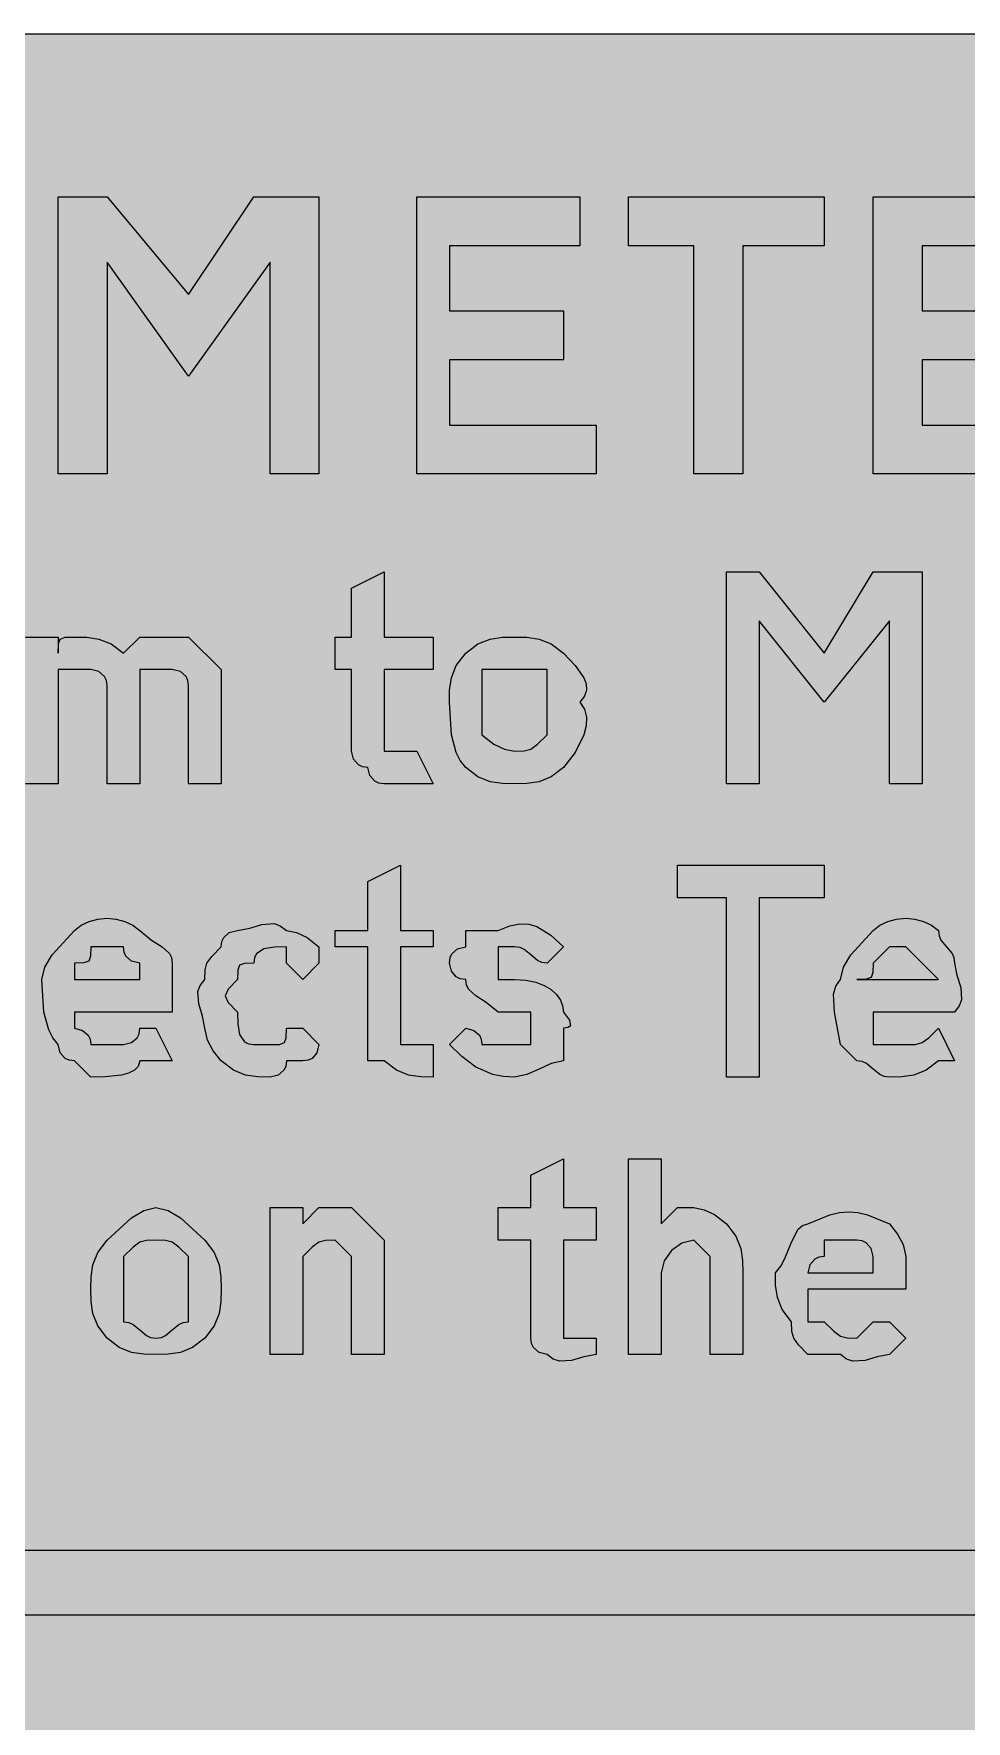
# Model space of a CAD drawing. Header units: metres. Extents: x 10 to 558, y 11 to 259.
# Drawn here: x 284 to 352.6, y 135.2 to 259.4 of the extents above; entities that cross this region are included whole.
import ezdxf

# ---------------------------------------------------------------- set-up
doc = ezdxf.new("R2010")
doc.units = ezdxf.units.M
doc.layers.add('FILL_FIREBRICK_C36B00', color=7, linetype='Continuous', true_color=0xc36b00)
doc.layers.add('FILL_WHITE_FFFFFF', color=7, linetype='Continuous', true_color=0xffffff)

msp = doc.modelspace()

# ---------------------------------------------------------------- hatches: boundary and pattern name
at = {"layer": 'FILL_FIREBRICK_C36B00', "true_color": 0xc36b00}
h = msp.add_hatch(color=7, dxfattribs=at)
h.dxf.hatch_style = 1
h.paths.add_polyline_path([(551.8, 259.39), (552.54, 259.23), (553.8, 258.69), (554.83, 257.92), (555.75, 257.04), (556.54, 256.54), (557.14, 255.95), (557.56, 255.31), (557.85, 254.64), (558.11, 253.33), (558.15, 252.24), (558.15, 18.24), (558.15, 15.84), (555.75, 13.44), (554.83, 12.56), (553.8, 11.79), (552.54, 11.25), (551.8, 11.09), (550.95, 11.04), (16.95, 11.04), (16.05, 11.06), (15.15, 11.19), (14.25, 11.55), (13.35, 12.24), (12.6, 12.39), (11.83, 12.75), (10.95, 13.44), (10.55, 13.94), (10.26, 14.53), (9.9, 15.84), (9.75, 18.24), (9.75, 252.24), (9.75, 254.64), (9.94, 255.52), (10.35, 256.29), (10.95, 257.04), (11.83, 257.75), (12.6, 258.24), (13.14, 258.73), (13.3, 259.04), (13.35, 259.44), (16.95, 259.44), (550.95, 259.44), (551.8, 259.39)])
at = {"layer": 'FILL_WHITE_FFFFFF', "true_color": 0xffffff}
h = msp.add_hatch(color=7, dxfattribs=at)
h.dxf.hatch_style = 1
h.paths.add_polyline_path([(285.75, 247.44), (289.35, 247.44), (295.35, 240.24), (300.15, 247.44), (304.95, 247.44), (304.95, 227.04), (301.35, 227.04), (301.35, 242.64), (295.35, 234.24), (289.35, 242.64), (289.35, 227.04), (285.75, 227.04), (285.75, 247.44)])
h = msp.add_hatch(color=7, dxfattribs=at)
h.dxf.hatch_style = 1
h.paths.add_polyline_path([(312.15, 247.44), (324.15, 247.44), (324.15, 243.84), (314.55, 243.84), (314.55, 239.04), (322.95, 239.04), (322.95, 235.44), (314.55, 235.44), (314.55, 230.64), (325.35, 230.64), (325.35, 227.04), (312.15, 227.04), (312.15, 247.44)])
h = msp.add_hatch(color=7, dxfattribs=at)
h.dxf.hatch_style = 1
h.paths.add_polyline_path([(342.15, 243.84), (336.15, 243.84), (336.15, 227.04), (332.55, 227.04), (332.55, 243.84), (327.75, 243.84), (327.75, 247.44), (342.15, 247.44), (342.15, 243.84)])
h = msp.add_hatch(color=7, dxfattribs=at)
h.dxf.hatch_style = 1
h.paths.add_polyline_path([(345.75, 247.44), (357.75, 247.44), (357.75, 243.84), (349.35, 243.84), (349.35, 239.04), (357.75, 239.04), (357.75, 235.44), (349.35, 235.44), (349.35, 230.64), (358.95, 230.64), (358.95, 227.04), (345.75, 227.04), (345.75, 247.44)])
h = msp.add_hatch(color=7, dxfattribs=at)
h.dxf.hatch_style = 1
h.paths.add_polyline_path([(310.95, 206.64), (312.15, 206.64), (313.35, 204.24), (309.75, 204.24), (309.35, 204.29), (309.06, 204.43), (308.7, 204.84), (308.55, 205.44), (308.15, 205.49), (307.86, 205.63), (307.5, 206.04), (307.35, 206.64), (307.35, 212.64), (306.15, 212.64), (306.15, 215.04), (307.35, 215.04), (307.35, 218.64), (309.75, 219.84), (309.75, 215.04), (313.35, 215.04), (313.35, 212.64), (309.75, 212.64), (309.75, 206.64), (310.95, 206.64)])
h = msp.add_hatch(color=7, dxfattribs=at)
h.dxf.hatch_style = 1
h.paths.add_polyline_path([(334.95, 219.84), (337.35, 219.84), (342.15, 213.84), (345.75, 219.84), (349.35, 219.84), (349.35, 204.24), (346.95, 204.24), (346.95, 216.24), (342.15, 210.24), (337.35, 216.24), (337.35, 204.24), (334.95, 204.24), (334.95, 219.84)])
h = msp.add_hatch(color=7, dxfattribs=at)
h.dxf.hatch_style = 1
h.paths.add_polyline_path([(285.75, 213.84), (285.77, 214.53), (285.9, 214.89), (286.26, 215.02), (286.95, 215.04), (287.85, 215.02), (288.75, 214.89), (289.65, 214.53), (290.55, 213.84), (291.75, 215.04), (292.95, 215.04), (295.35, 215.04), (297.75, 212.64), (297.75, 211.44), (297.75, 204.24), (295.35, 204.24), (295.35, 211.44), (295.3, 211.84), (295.16, 212.13), (294.75, 212.49), (294.15, 212.64), (292.95, 212.64), (291.75, 212.64), (291.75, 211.44), (291.75, 204.24), (289.35, 204.24), (289.35, 211.44), (289.3, 211.84), (289.16, 212.13), (288.75, 212.49), (288.15, 212.64), (286.95, 212.64), (285.75, 212.64), (285.75, 211.44), (285.75, 204.24), (283.35, 204.24), (283.35, 215.04), (285.75, 215.04), (285.75, 213.84)])
h = msp.add_hatch(color=7, dxfattribs=at)
h.dxf.hatch_style = 1
h.paths.add_polyline_path([(314.7, 212.04), (315.06, 212.94), (315.75, 213.84), (316.65, 214.53), (317.55, 214.89), (318.45, 215.02), (319.35, 215.04), (320.25, 215.02), (321.15, 214.89), (322.05, 214.53), (322.95, 213.84), (323.81, 212.94), (324.45, 212.04), (324.61, 211.59), (324.64, 211.14), (324.49, 210.69), (324.15, 210.24), (324.49, 209.74), (324.64, 209.15), (324.61, 208.51), (324.45, 207.84), (323.81, 206.53), (322.95, 205.44), (322.05, 204.75), (321.15, 204.39), (320.25, 204.26), (319.35, 204.24), (318.45, 204.26), (317.55, 204.39), (316.65, 204.75), (315.75, 205.44), (315.35, 205.94), (315.06, 206.53), (314.7, 207.84), (314.55, 210.24), (314.57, 211.14), (314.7, 212.04)])
h.paths.add_polyline_path([(316.95, 210.24), (316.95, 207.84), (317.83, 207.15), (318.6, 206.79), (319.35, 206.64), (320.06, 206.66), (320.55, 206.79), (321.04, 207.15), (321.75, 207.84), (321.75, 210.24), (321.75, 212.64), (319.35, 212.64), (316.95, 212.64), (316.95, 210.24)], flags=16)
h = msp.add_hatch(color=7, dxfattribs=at)
h.dxf.hatch_style = 1
h.paths.add_polyline_path([(310.95, 185.04), (312.15, 185.04), (313.35, 185.04), (313.35, 182.64), (312.45, 182.66), (311.55, 182.79), (310.65, 183.15), (309.75, 183.84), (308.55, 183.84), (308.55, 185.04), (308.55, 192.24), (306.15, 192.24), (306.15, 193.44), (308.55, 193.44), (308.55, 197.04), (310.95, 198.24), (310.95, 193.44), (313.35, 193.44), (313.35, 192.24), (310.95, 192.24), (310.95, 186.24), (310.95, 185.04)])
h = msp.add_hatch(color=7, dxfattribs=at)
h.dxf.hatch_style = 1
h.paths.add_polyline_path([(342.15, 195.84), (337.35, 195.84), (337.35, 182.64), (334.95, 182.64), (334.95, 195.84), (331.35, 195.84), (331.35, 198.24), (342.15, 198.24), (342.15, 195.84)])
h = msp.add_hatch(color=7, dxfattribs=at)
h.dxf.hatch_style = 1
h.paths.add_polyline_path([(286.55, 183.89), (286.26, 184.03), (285.9, 184.44), (285.75, 185.04), (285.35, 185.54), (285.06, 186.13), (284.7, 187.44), (284.55, 189.84), (284.76, 190.74), (285.3, 191.64), (286.95, 193.44), (287.45, 193.83), (288.04, 194.11), (288.68, 194.28), (289.35, 194.34), (290.02, 194.28), (290.66, 194.11), (291.25, 193.83), (291.75, 193.44), (292.63, 192.73), (293.4, 192.24), (293.94, 191.75), (294.1, 191.44), (294.15, 191.04), (294.15, 187.44), (286.95, 187.44), (286.95, 186.24), (287.55, 186.09), (287.96, 185.73), (288.1, 185.44), (288.15, 185.04), (290.55, 185.04), (291.15, 185.19), (291.56, 185.55), (291.7, 185.84), (291.75, 186.24), (292.95, 186.24), (294.15, 183.84), (291.75, 183.84), (291.64, 183.44), (291.36, 183.15), (290.93, 182.93), (290.4, 182.79), (289.22, 182.66), (288.15, 182.64), (286.95, 183.84), (286.55, 183.89)])
h.paths.add_polyline_path([(291.75, 191.04), (291.15, 191.19), (290.74, 191.55), (290.6, 191.84), (290.55, 192.24), (288.15, 192.24), (288.13, 191.55), (288, 191.19), (287.64, 191.06), (286.95, 191.04), (286.95, 189.84), (291.75, 189.84), (291.75, 191.04)], flags=16)
h = msp.add_hatch(color=7, dxfattribs=at)
h.dxf.hatch_style = 1
h.paths.add_polyline_path([(301.35, 185.04), (302.04, 185.06), (302.4, 185.19), (302.53, 185.55), (302.55, 186.24), (303.75, 186.24), (304.95, 185.04), (304.8, 184.44), (304.44, 184.03), (304.15, 183.89), (303.75, 183.84), (302.55, 183.84), (302.5, 183.44), (302.36, 183.15), (301.95, 182.79), (301.35, 182.64), (300.45, 182.66), (299.55, 182.79), (298.65, 183.15), (297.75, 183.84), (297.15, 184.59), (296.74, 185.36), (296.55, 186.24), (296.38, 187.14), (296.1, 188.04), (296.04, 188.94), (296.21, 189.39), (296.55, 189.84), (296.57, 190.55), (296.7, 191.04), (297.06, 191.53), (297.75, 192.24), (297.8, 192.64), (297.94, 192.93), (298.35, 193.29), (298.95, 193.44), (299.85, 193.61), (300.75, 193.89), (301.65, 193.95), (302.1, 193.78), (302.55, 193.44), (303.3, 193.29), (304.07, 192.93), (304.95, 192.24), (304.95, 191.04), (303.75, 189.84), (302.55, 191.04), (302.55, 192.24), (301.67, 192.22), (300.9, 192.09), (300.36, 191.73), (300.2, 191.44), (300.15, 191.04), (299.46, 191.02), (299.1, 190.89), (298.97, 190.53), (298.95, 189.84), (298.27, 189.13), (298.05, 188.64), (298.27, 188.15), (298.95, 187.44), (298.97, 186.56), (299.1, 185.79), (299.46, 185.25), (299.75, 185.09), (300.15, 185.04), (301.35, 185.04)])
h = msp.add_hatch(color=7, dxfattribs=at)
h.dxf.hatch_style = 1
h.paths.add_polyline_path([(319.35, 189.84), (320.19, 189.79), (320.92, 189.63), (321.54, 189.4), (322.05, 189.09), (322.44, 188.73), (322.72, 188.32), (322.89, 187.89), (322.95, 187.44), (323.4, 186.84), (323.46, 186.43), (323.29, 186.29), (322.95, 186.24), (322.95, 183.84), (322.05, 183.65), (321.15, 183.24), (320.25, 182.83), (319.35, 182.64), (318.5, 182.69), (317.76, 182.85), (316.5, 183.39), (315.47, 184.16), (314.55, 185.04), (315.75, 186.24), (316.35, 186.09), (316.76, 185.73), (316.9, 185.44), (316.95, 185.04), (319.35, 185.04), (320.55, 185.04), (320.55, 186.24), (320.55, 187.44), (319.35, 187.44), (318.15, 187.44), (317.27, 188.15), (316.5, 188.64), (315.96, 189.13), (315.8, 189.44), (315.75, 189.84), (315.35, 189.89), (315.06, 190.03), (314.7, 190.44), (314.55, 191.04), (314.6, 191.44), (314.74, 191.73), (315.15, 192.09), (315.75, 192.24), (315.75, 193.44), (318.15, 193.44), (319, 193.78), (319.74, 193.93), (320.41, 193.9), (321, 193.74), (322.03, 193.1), (322.95, 192.24), (321.75, 191.04), (321.35, 191.09), (321.04, 191.23), (320.55, 191.64), (320.06, 192.05), (319.75, 192.19), (319.35, 192.24), (318.15, 192.24), (318.15, 191.04), (318.15, 189.84), (319.35, 189.84)])
h = msp.add_hatch(color=7, dxfattribs=at)
h.dxf.hatch_style = 1
h.paths.add_polyline_path([(346.24, 182.83), (345.75, 183.24), (345.26, 183.65), (344.95, 183.79), (344.55, 183.84), (343.35, 185.04), (342.9, 187.44), (342.84, 188.75), (343.01, 189.34), (343.35, 189.84), (343.56, 190.74), (344.1, 191.64), (345.75, 193.44), (346.25, 193.83), (346.84, 194.11), (347.48, 194.28), (348.15, 194.34), (348.82, 194.28), (349.46, 194.11), (350.05, 193.83), (350.55, 193.44), (350.6, 193.04), (350.74, 192.73), (351.15, 192.24), (351.56, 191.75), (351.7, 191.44), (351.75, 191.04), (351.92, 190.14), (352.2, 189.24), (352.26, 188.34), (352.09, 187.89), (351.75, 187.44), (345.75, 187.44), (345.75, 186.24), (345.75, 185.04), (348.15, 185.04), (348.86, 185.06), (349.35, 185.19), (349.84, 185.55), (350.55, 186.24), (351.75, 183.84), (350.55, 183.84), (349.65, 183.15), (348.75, 182.79), (347.85, 182.66), (346.95, 182.64), (346.55, 182.69), (346.24, 182.83)])
h.paths.add_polyline_path([(349.35, 191.04), (348.15, 192.24), (346.95, 192.24), (345.75, 191.04), (345.73, 190.35), (345.6, 189.99), (345.24, 189.86), (344.55, 189.84), (350.55, 189.84), (349.35, 191.04)], flags=16)
h = msp.add_hatch(color=7, dxfattribs=at)
h.dxf.hatch_style = 1
h.paths.add_polyline_path([(322.95, 163.44), (324.15, 163.44), (325.35, 163.44), (325.35, 162.24), (324.45, 162.07), (323.55, 161.79), (322.65, 161.73), (322.2, 161.9), (321.75, 162.24), (321.15, 162.39), (320.74, 162.75), (320.6, 163.04), (320.55, 163.44), (320.55, 170.64), (318.15, 170.64), (318.15, 173.04), (320.55, 173.04), (320.55, 175.44), (322.95, 176.64), (322.95, 173.04), (325.35, 173.04), (325.35, 170.64), (322.95, 170.64), (322.95, 164.64), (322.95, 163.44)])
h = msp.add_hatch(color=7, dxfattribs=at)
h.dxf.hatch_style = 1
h.paths.add_polyline_path([(330.15, 176.64), (330.15, 171.84), (331.35, 173.04), (332.55, 173.04), (333.3, 172.89), (334.07, 172.53), (334.95, 171.84), (335.64, 170.94), (336, 170.04), (336.13, 169.14), (336.15, 168.24), (336.15, 162.24), (333.75, 162.24), (333.75, 168.24), (333.75, 169.44), (332.55, 170.64), (331.67, 170.43), (330.9, 169.89), (330.36, 169.12), (330.15, 168.24), (330.15, 162.24), (327.75, 162.24), (327.75, 176.64), (330.15, 176.64)])
h = msp.add_hatch(color=7, dxfattribs=at)
h.dxf.hatch_style = 1
h.paths.add_polyline_path([(288.3, 168.84), (288.66, 169.74), (289.35, 170.64), (291.15, 172.29), (292.05, 172.83), (292.95, 173.04), (293.85, 172.83), (294.75, 172.29), (296.55, 170.64), (297.24, 169.74), (297.6, 168.84), (297.73, 167.94), (297.75, 167.04), (297.73, 166.14), (297.6, 165.24), (297.24, 164.34), (296.55, 163.44), (295.65, 162.75), (294.75, 162.39), (293.85, 162.26), (292.95, 162.24), (292.05, 162.26), (291.15, 162.39), (290.25, 162.75), (289.35, 163.44), (288.66, 164.34), (288.3, 165.24), (288.17, 166.14), (288.15, 167.04), (288.17, 167.94), (288.3, 168.84)])
h.paths.add_polyline_path([(291.75, 170.49), (291.26, 170.13), (290.55, 169.44), (290.55, 167.04), (290.55, 164.64), (290.95, 164.59), (291.26, 164.45), (291.75, 164.04), (292.24, 163.63), (292.55, 163.49), (292.95, 163.44), (293.35, 163.49), (293.66, 163.63), (294.15, 164.04), (294.64, 164.45), (294.95, 164.59), (295.35, 164.64), (295.35, 167.04), (295.35, 169.44), (294.64, 170.13), (294.15, 170.49), (293.66, 170.62), (292.95, 170.64), (292.24, 170.62), (291.75, 170.49)], flags=16)
h = msp.add_hatch(color=7, dxfattribs=at)
h.dxf.hatch_style = 1
h.paths.add_polyline_path([(305.44, 170.62), (304.95, 170.49), (304.46, 170.13), (303.75, 169.44), (303.75, 168.24), (303.75, 162.24), (301.35, 162.24), (301.35, 173.04), (303.75, 173.04), (303.75, 171.84), (304.95, 173.04), (307.35, 173.04), (309.75, 170.64), (309.75, 169.44), (309.75, 162.24), (307.35, 162.24), (307.35, 168.24), (307.35, 169.44), (306.15, 170.64), (305.44, 170.62)])
h = msp.add_hatch(color=7, dxfattribs=at)
h.dxf.hatch_style = 1
h.paths.add_polyline_path([(340.26, 162.95), (339.9, 163.44), (339.77, 163.93), (339.75, 164.64), (339.06, 165.54), (338.7, 166.44), (338.57, 167.34), (338.55, 168.24), (338.95, 168.74), (339.26, 169.31), (339.75, 170.49), (340.24, 171.45), (340.55, 171.73), (340.95, 171.84), (342.56, 172.51), (343.27, 172.68), (343.95, 172.74), (344.63, 172.68), (345.34, 172.51), (346.95, 171.84), (347.55, 171.09), (347.96, 170.32), (348.15, 169.44), (348.15, 167.04), (340.95, 167.04), (340.95, 164.64), (342.15, 164.64), (342.86, 163.95), (343.35, 163.59), (343.84, 163.46), (344.55, 163.44), (345.75, 164.64), (346.95, 164.64), (348.15, 163.44), (346.95, 162.24), (346.05, 162.07), (345.15, 161.79), (344.25, 161.73), (343.8, 161.9), (343.35, 162.24), (340.95, 162.24), (340.26, 162.95)])
h.paths.add_polyline_path([(345.75, 169.44), (345.6, 170.04), (345.24, 170.45), (344.95, 170.59), (344.55, 170.64), (342.15, 170.64), (342.15, 169.44), (341.75, 169.39), (341.46, 169.25), (341.1, 168.84), (340.95, 168.24), (345.75, 168.24), (345.75, 169.44)], flags=16)
h = msp.add_hatch(color=7, dxfattribs=at)
h.dxf.hatch_style = 1
h.paths.add_polyline_path([(62.55, 143.04), (62.55, 147.84), (495.75, 147.84), (490.95, 152.64), (498.15, 152.64), (505.35, 145.44), (498.15, 139.44), (490.95, 139.44), (495.75, 143.04), (62.55, 143.04)])

# ---------------------------------------------------------------- linework, layer by layer
at = {"layer": 'FILL_FIREBRICK_C36B00', "lineweight": 0, "true_color": 0xc36b00}
msp.add_lwpolyline([(16.95, 259.44), (550.95, 259.44), (551.8, 259.39), (552.54, 259.23), (553.8, 258.69), (554.83, 257.92), (555.75, 257.04), (556.54, 256.54), (557.14, 255.95), (557.56, 255.31), (557.85, 254.64), (558.11, 253.33), (558.15, 252.24), (558.15, 18.24), (558.15, 15.84), (555.75, 13.44), (554.83, 12.56), (553.8, 11.79), (552.54, 11.25), (551.8, 11.09), (550.95, 11.04), (16.95, 11.04)], dxfattribs=at)
at = {"layer": 'FILL_WHITE_FFFFFF', "lineweight": 0, "true_color": 0xffffff}
for points in [[(285.75, 247.44), (289.35, 247.44), (295.35, 240.24), (300.15, 247.44), (304.95, 247.44), (304.95, 227.04), (301.35, 227.04), (301.35, 242.64), (295.35, 234.24), (289.35, 242.64), (289.35, 227.04), (285.75, 227.04)], [(312.15, 247.44), (324.15, 247.44), (324.15, 243.84), (314.55, 243.84), (314.55, 239.04), (322.95, 239.04), (322.95, 235.44), (314.55, 235.44), (314.55, 230.64), (325.35, 230.64), (325.35, 227.04), (312.15, 227.04)], [(342.15, 243.84), (336.15, 243.84), (336.15, 227.04), (332.55, 227.04), (332.55, 243.84), (327.75, 243.84), (327.75, 247.44), (342.15, 247.44)], [(345.75, 247.44), (357.75, 247.44), (357.75, 243.84), (349.35, 243.84), (349.35, 239.04), (357.75, 239.04), (357.75, 235.44), (349.35, 235.44), (349.35, 230.64), (358.95, 230.64), (358.95, 227.04), (345.75, 227.04)], [(310.95, 206.64), (312.15, 206.64), (313.35, 204.24), (309.75, 204.24), (309.35, 204.29), (309.06, 204.43), (308.7, 204.84), (308.55, 205.44), (308.15, 205.49), (307.86, 205.63), (307.5, 206.04), (307.35, 206.64), (307.35, 212.64), (306.15, 212.64), (306.15, 215.04), (307.35, 215.04), (307.35, 218.64), (309.75, 219.84), (309.75, 215.04), (313.35, 215.04), (313.35, 212.64), (309.75, 212.64), (309.75, 206.64)], [(334.95, 219.84), (337.35, 219.84), (342.15, 213.84), (345.75, 219.84), (349.35, 219.84), (349.35, 204.24), (346.95, 204.24), (346.95, 216.24), (342.15, 210.24), (337.35, 216.24), (337.35, 204.24), (334.95, 204.24)], [(314.7, 212.04), (315.06, 212.94), (315.75, 213.84), (316.65, 214.53), (317.55, 214.89), (318.45, 215.02), (319.35, 215.04), (320.25, 215.02), (321.15, 214.89), (322.05, 214.53), (322.95, 213.84), (323.81, 212.94), (324.45, 212.04), (324.61, 211.59), (324.64, 211.14), (324.49, 210.69), (324.15, 210.24), (324.49, 209.74), (324.64, 209.15), (324.61, 208.51), (324.45, 207.84), (323.81, 206.53), (322.95, 205.44), (322.05, 204.75), (321.15, 204.39), (320.25, 204.26), (319.35, 204.24), (318.45, 204.26), (317.55, 204.39), (316.65, 204.75), (315.75, 205.44), (315.35, 205.94), (315.06, 206.53), (314.7, 207.84), (314.55, 210.24), (314.57, 211.14)], [(316.95, 210.24), (316.95, 207.84), (317.83, 207.15), (318.6, 206.79), (319.35, 206.64), (320.06, 206.66), (320.55, 206.79), (321.04, 207.15), (321.75, 207.84), (321.75, 210.24), (321.75, 212.64), (319.35, 212.64), (316.95, 212.64)], [(310.95, 185.04), (312.15, 185.04), (313.35, 185.04), (313.35, 182.64), (312.45, 182.66), (311.55, 182.79), (310.65, 183.15), (309.75, 183.84), (308.55, 183.84), (308.55, 185.04), (308.55, 192.24), (306.15, 192.24), (306.15, 193.44), (308.55, 193.44), (308.55, 197.04), (310.95, 198.24), (310.95, 193.44), (313.35, 193.44), (313.35, 192.24), (310.95, 192.24), (310.95, 186.24)], [(342.15, 195.84), (337.35, 195.84), (337.35, 182.64), (334.95, 182.64), (334.95, 195.84), (331.35, 195.84), (331.35, 198.24), (342.15, 198.24)], [(286.55, 183.89), (286.26, 184.03), (285.9, 184.44), (285.75, 185.04), (285.35, 185.54), (285.06, 186.13), (284.7, 187.44), (284.55, 189.84), (284.76, 190.74), (285.3, 191.64), (286.95, 193.44), (287.45, 193.83), (288.04, 194.11), (288.68, 194.28), (289.35, 194.34), (290.02, 194.28), (290.66, 194.11), (291.25, 193.83), (291.75, 193.44), (292.63, 192.73), (293.4, 192.24), (293.94, 191.75), (294.1, 191.44), (294.15, 191.04), (294.15, 187.44), (286.95, 187.44), (286.95, 186.24), (287.55, 186.09), (287.96, 185.73), (288.1, 185.44), (288.15, 185.04), (290.55, 185.04), (291.15, 185.19), (291.56, 185.55), (291.7, 185.84), (291.75, 186.24), (292.95, 186.24), (294.15, 183.84), (291.75, 183.84), (291.64, 183.44), (291.36, 183.15), (290.93, 182.93), (290.4, 182.79), (289.22, 182.66), (288.15, 182.64), (286.95, 183.84)], [(301.35, 185.04), (302.04, 185.06), (302.4, 185.19), (302.53, 185.55), (302.55, 186.24), (303.75, 186.24), (304.95, 185.04), (304.8, 184.44), (304.44, 184.03), (304.15, 183.89), (303.75, 183.84), (302.55, 183.84), (302.5, 183.44), (302.36, 183.15), (301.95, 182.79), (301.35, 182.64), (300.45, 182.66), (299.55, 182.79), (298.65, 183.15), (297.75, 183.84), (297.15, 184.59), (296.74, 185.36), (296.55, 186.24), (296.38, 187.14), (296.1, 188.04), (296.04, 188.94), (296.21, 189.39), (296.55, 189.84), (296.57, 190.55), (296.7, 191.04), (297.06, 191.53), (297.75, 192.24), (297.8, 192.64), (297.94, 192.93), (298.35, 193.29), (298.95, 193.44), (299.85, 193.61), (300.75, 193.89), (301.65, 193.95), (302.1, 193.78), (302.55, 193.44), (303.3, 193.29), (304.07, 192.93), (304.95, 192.24), (304.95, 191.04), (303.75, 189.84), (302.55, 191.04), (302.55, 192.24), (301.67, 192.22), (300.9, 192.09), (300.36, 191.73), (300.2, 191.44), (300.15, 191.04), (299.46, 191.02), (299.1, 190.89), (298.97, 190.53), (298.95, 189.84), (298.27, 189.13), (298.05, 188.64), (298.27, 188.15), (298.95, 187.44), (298.97, 186.56), (299.1, 185.79), (299.46, 185.25), (299.75, 185.09), (300.15, 185.04)], [(319.35, 189.84), (320.19, 189.79), (320.92, 189.63), (321.54, 189.4), (322.05, 189.09), (322.44, 188.73), (322.72, 188.32), (322.89, 187.89), (322.95, 187.44), (323.4, 186.84), (323.46, 186.43), (323.29, 186.29), (322.95, 186.24), (322.95, 183.84), (322.05, 183.65), (321.15, 183.24), (320.25, 182.83), (319.35, 182.64), (318.5, 182.69), (317.76, 182.85), (316.5, 183.39), (315.47, 184.16), (314.55, 185.04), (315.75, 186.24), (316.35, 186.09), (316.76, 185.73), (316.9, 185.44), (316.95, 185.04), (319.35, 185.04), (320.55, 185.04), (320.55, 186.24), (320.55, 187.44), (319.35, 187.44), (318.15, 187.44), (317.27, 188.15), (316.5, 188.64), (315.96, 189.13), (315.8, 189.44), (315.75, 189.84), (315.35, 189.89), (315.06, 190.03), (314.7, 190.44), (314.55, 191.04), (314.6, 191.44), (314.74, 191.73), (315.15, 192.09), (315.75, 192.24), (315.75, 193.44), (318.15, 193.44), (319, 193.78), (319.74, 193.93), (320.41, 193.9), (321, 193.74), (322.03, 193.1), (322.95, 192.24), (321.75, 191.04), (321.35, 191.09), (321.04, 191.23), (320.55, 191.64), (320.06, 192.05), (319.75, 192.19), (319.35, 192.24), (318.15, 192.24), (318.15, 191.04), (318.15, 189.84)], [(346.24, 182.83), (345.75, 183.24), (345.26, 183.65), (344.95, 183.79), (344.55, 183.84), (343.35, 185.04), (342.9, 187.44), (342.84, 188.75), (343.01, 189.34), (343.35, 189.84), (343.56, 190.74), (344.1, 191.64), (345.75, 193.44), (346.25, 193.83), (346.84, 194.11), (347.48, 194.28), (348.15, 194.34), (348.82, 194.28), (349.46, 194.11), (350.05, 193.83), (350.55, 193.44), (350.6, 193.04), (350.74, 192.73), (351.15, 192.24), (351.56, 191.75), (351.7, 191.44), (351.75, 191.04), (351.92, 190.14), (352.2, 189.24), (352.26, 188.34), (352.09, 187.89), (351.75, 187.44), (345.75, 187.44), (345.75, 186.24), (345.75, 185.04), (348.15, 185.04), (348.86, 185.06), (349.35, 185.19), (349.84, 185.55), (350.55, 186.24), (351.75, 183.84), (350.55, 183.84), (349.65, 183.15), (348.75, 182.79), (347.85, 182.66), (346.95, 182.64), (346.55, 182.69)], [(291.75, 191.04), (291.15, 191.19), (290.74, 191.55), (290.6, 191.84), (290.55, 192.24), (288.15, 192.24), (288.13, 191.55), (288, 191.19), (287.64, 191.06), (286.95, 191.04), (286.95, 189.84), (291.75, 189.84)], [(349.35, 191.04), (348.15, 192.24), (346.95, 192.24), (345.75, 191.04), (345.73, 190.35), (345.6, 189.99), (345.24, 189.86), (344.55, 189.84), (350.55, 189.84)], [(322.95, 163.44), (324.15, 163.44), (325.35, 163.44), (325.35, 162.24), (324.45, 162.07), (323.55, 161.79), (322.65, 161.73), (322.2, 161.9), (321.75, 162.24), (321.15, 162.39), (320.74, 162.75), (320.6, 163.04), (320.55, 163.44), (320.55, 170.64), (318.15, 170.64), (318.15, 173.04), (320.55, 173.04), (320.55, 175.44), (322.95, 176.64), (322.95, 173.04), (325.35, 173.04), (325.35, 170.64), (322.95, 170.64), (322.95, 164.64)], [(330.15, 176.64), (330.15, 171.84), (331.35, 173.04), (332.55, 173.04), (333.3, 172.89), (334.07, 172.53), (334.95, 171.84), (335.64, 170.94), (336, 170.04), (336.13, 169.14), (336.15, 168.24), (336.15, 162.24), (333.75, 162.24), (333.75, 168.24), (333.75, 169.44), (332.55, 170.64), (331.67, 170.43), (330.9, 169.89), (330.36, 169.12), (330.15, 168.24), (330.15, 162.24), (327.75, 162.24), (327.75, 176.64)], [(288.3, 168.84), (288.66, 169.74), (289.35, 170.64), (291.15, 172.29), (292.05, 172.83), (292.95, 173.04), (293.85, 172.83), (294.75, 172.29), (296.55, 170.64), (297.24, 169.74), (297.6, 168.84), (297.73, 167.94), (297.75, 167.04), (297.73, 166.14), (297.6, 165.24), (297.24, 164.34), (296.55, 163.44), (295.65, 162.75), (294.75, 162.39), (293.85, 162.26), (292.95, 162.24), (292.05, 162.26), (291.15, 162.39), (290.25, 162.75), (289.35, 163.44), (288.66, 164.34), (288.3, 165.24), (288.17, 166.14), (288.15, 167.04), (288.17, 167.94)], [(305.44, 170.62), (304.95, 170.49), (304.46, 170.13), (303.75, 169.44), (303.75, 168.24), (303.75, 162.24), (301.35, 162.24), (301.35, 173.04), (303.75, 173.04), (303.75, 171.84), (304.95, 173.04), (307.35, 173.04), (309.75, 170.64), (309.75, 169.44), (309.75, 162.24), (307.35, 162.24), (307.35, 168.24), (307.35, 169.44), (306.15, 170.64)], [(340.26, 162.95), (339.9, 163.44), (339.77, 163.93), (339.75, 164.64), (339.06, 165.54), (338.7, 166.44), (338.57, 167.34), (338.55, 168.24), (338.95, 168.74), (339.26, 169.31), (339.75, 170.49), (340.24, 171.45), (340.55, 171.73), (340.95, 171.84), (342.56, 172.51), (343.27, 172.68), (343.95, 172.74), (344.63, 172.68), (345.34, 172.51), (346.95, 171.84), (347.55, 171.09), (347.96, 170.32), (348.15, 169.44), (348.15, 167.04), (340.95, 167.04), (340.95, 164.64), (342.15, 164.64), (342.86, 163.95), (343.35, 163.59), (343.84, 163.46), (344.55, 163.44), (345.75, 164.64), (346.95, 164.64), (348.15, 163.44), (346.95, 162.24), (346.05, 162.07), (345.15, 161.79), (344.25, 161.73), (343.8, 161.9), (343.35, 162.24), (340.95, 162.24)], [(291.75, 170.49), (291.26, 170.13), (290.55, 169.44), (290.55, 167.04), (290.55, 164.64), (290.95, 164.59), (291.26, 164.45), (291.75, 164.04), (292.24, 163.63), (292.55, 163.49), (292.95, 163.44), (293.35, 163.49), (293.66, 163.63), (294.15, 164.04), (294.64, 164.45), (294.95, 164.59), (295.35, 164.64), (295.35, 167.04), (295.35, 169.44), (294.64, 170.13), (294.15, 170.49), (293.66, 170.62), (292.95, 170.64), (292.24, 170.62)], [(345.75, 169.44), (345.6, 170.04), (345.24, 170.45), (344.95, 170.59), (344.55, 170.64), (342.15, 170.64), (342.15, 169.44), (341.75, 169.39), (341.46, 169.25), (341.1, 168.84), (340.95, 168.24), (345.75, 168.24)], [(62.55, 143.04), (62.55, 147.84), (495.75, 147.84), (490.95, 152.64), (498.15, 152.64), (505.35, 145.44), (498.15, 139.44), (490.95, 139.44), (495.75, 143.04)]]:
    msp.add_lwpolyline(points, close=True, dxfattribs=at)
msp.add_lwpolyline([(283.35, 215.04), (285.75, 215.04), (285.75, 213.84), (285.77, 214.53), (285.9, 214.89), (286.26, 215.02), (286.95, 215.04), (287.85, 215.02), (288.75, 214.89), (289.65, 214.53), (290.55, 213.84), (291.75, 215.04), (292.95, 215.04), (295.35, 215.04), (297.75, 212.64), (297.75, 211.44), (297.75, 204.24), (295.35, 204.24), (295.35, 211.44), (295.3, 211.84), (295.16, 212.13), (294.75, 212.49), (294.15, 212.64), (292.95, 212.64), (291.75, 212.64), (291.75, 211.44), (291.75, 204.24), (289.35, 204.24), (289.35, 211.44), (289.3, 211.84), (289.16, 212.13), (288.75, 212.49), (288.15, 212.64), (286.95, 212.64), (285.75, 212.64), (285.75, 211.44), (285.75, 204.24), (283.35, 204.24)], dxfattribs=at)

doc.saveas('drawing.dxf')
